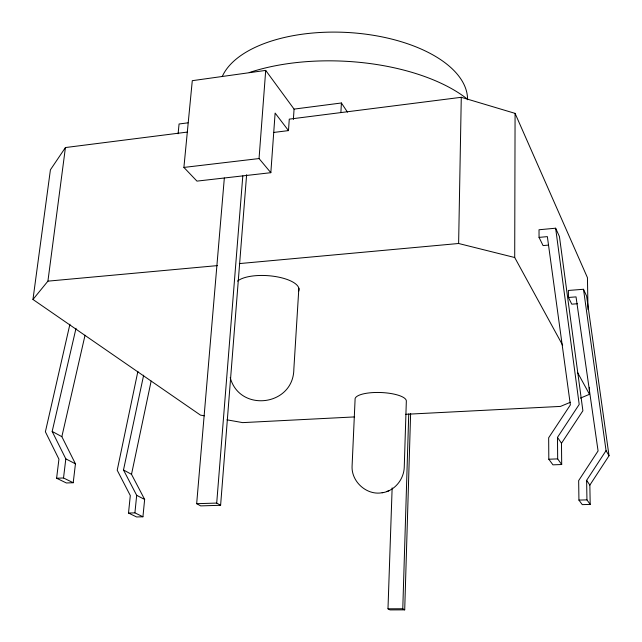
<?xml version="1.0" encoding="UTF-8"?>
<svg xmlns="http://www.w3.org/2000/svg" width="642" height="642" viewBox="0 0 642 642"><rect width="100%" height="100%" fill="white"/><g stroke="black" fill="none" stroke-linecap="round" stroke-linejoin="round"><path stroke-width="0.96" d="M562.641 345.203L514.707 257.514L515.077 113.369L461.277 97.295L289.269 119.139L288.491 130.607L273.636 132.453M514.707 257.514L458.621 243.495L461.277 97.295M410.623 413.4L404.709 609.852L402.775 608.76L408.745 413.921M404.709 609.852L389.975 609.9L387.985 608.809L392.142 487.896M340.894 112.519L341.4 102.985L294.068 109.108L265.708 70.403L192.287 80.683L183.901 167.426L196.958 181.116L270.836 172.69L275.121 113.064L288.491 130.607M298.859 288.258L293.843 369.19C293.506 406.137 239.651 412.846 230.213 377.584M293.378 119.484L294.068 109.108M270.836 172.69L259.047 158.558L265.708 70.403M246.624 174.704L220.607 505.286L216.707 503.079L242.804 175.892M220.607 505.286L200.665 505.888L196.669 503.689L224.339 177.995M178.091 133.793L179.07 123.986L187.986 122.831M137.894 371.333L117.205 470.233L130.302 495.552L128.512 513.046L136.585 516.954L142.933 516.778L144.643 499.436L131.514 474.318L123.497 469.976L143.648 375.185M142.933 516.778L134.916 512.862L136.682 495.335L123.497 469.976M69.922 324.202L45.389 431.785L58.936 459.166L56.6 478.242L66.375 482.969L73.22 482.72L75.443 463.821L61.849 436.664L52.171 431.432L76.021 328.279M73.22 482.72L63.518 477.977L65.821 458.869L52.171 431.432M204.397 415.815L200.473 415.117L32.967 299.469L47.917 281.148L65.428 147.556L187.44 132.067M32.967 299.469L50.413 169.817L65.428 147.556M131.514 474.318L151.143 381.083M61.849 436.664L85.041 335.236M568.475 297.463L576.034 296.885L598.071 450.941L578.659 480.609L578.932 500.102L582.27 504.628L590.191 504.411L586.948 499.869L586.627 480.344L606.056 450.62L583.498 289.277L568.395 290.457L568.475 297.463L571.757 304.172L577.367 303.746M590.191 504.411L589.854 485.103L609.033 455.74L586.611 296.09L583.498 289.277M539.055 237.388L547.361 236.625L570.377 404.885L548.669 437.764L548.814 459.231L552.947 464.84L561.694 464.519L557.673 458.886L557.481 437.379L579.204 404.436L555.635 228.207L539.023 229.756L539.055 237.388L543.068 245.589L548.541 245.1M561.694 464.519L561.485 443.269L582.888 410.768L559.439 236.553L555.635 228.207M382.167 492.783C394.445 491.018 403.649 479.743 404.243 467.585L406.338 400.897A25.664 7.592 2.3 0 0 379.687 392.487A25.664 7.592 2.3 0 0 355.082 399.589L352.089 466.036C351.158 482.006 367.577 496.346 383.194 492.486M570.457 402.253L560.49 406.41L405.575 414.315M580.424 398.096L589.484 394.316L589.356 387.335M386.877 491.411L388.859 490.833M183.901 167.426L259.047 158.558M47.917 281.148L217.381 265.611M239.314 263.597L458.621 243.495M354.609 416.915L242.668 422.621L226.971 419.828M56.6 478.242L63.518 477.977M548.814 459.231L557.673 458.886M196.669 503.689L216.707 503.079M128.512 513.046L134.916 512.862M578.932 500.102L586.948 499.869M387.985 608.809L402.775 608.76M65.821 458.869L75.443 463.821M136.682 495.335L144.643 499.436M557.481 437.379L561.485 443.269M586.627 480.344L589.854 485.103M341.4 102.985L347.483 112.141M606.056 450.62L609.033 455.74M577.495 372.392L589.484 394.316M515.077 113.369L587.438 277.665L588 309.564M249.257 72.57A149.201 70.861 3 0 1 467.119 98.924M237.54 281.124A31.98 11.765 4.1 0 1 275.811 276.606A31.98 11.765 4.1 0 1 298.554 291.316M222.292 76.454A124.219 62.25 3 0 1 357.185 33.207A124.219 62.25 3 0 1 467.569 99.759"/></g></svg>
